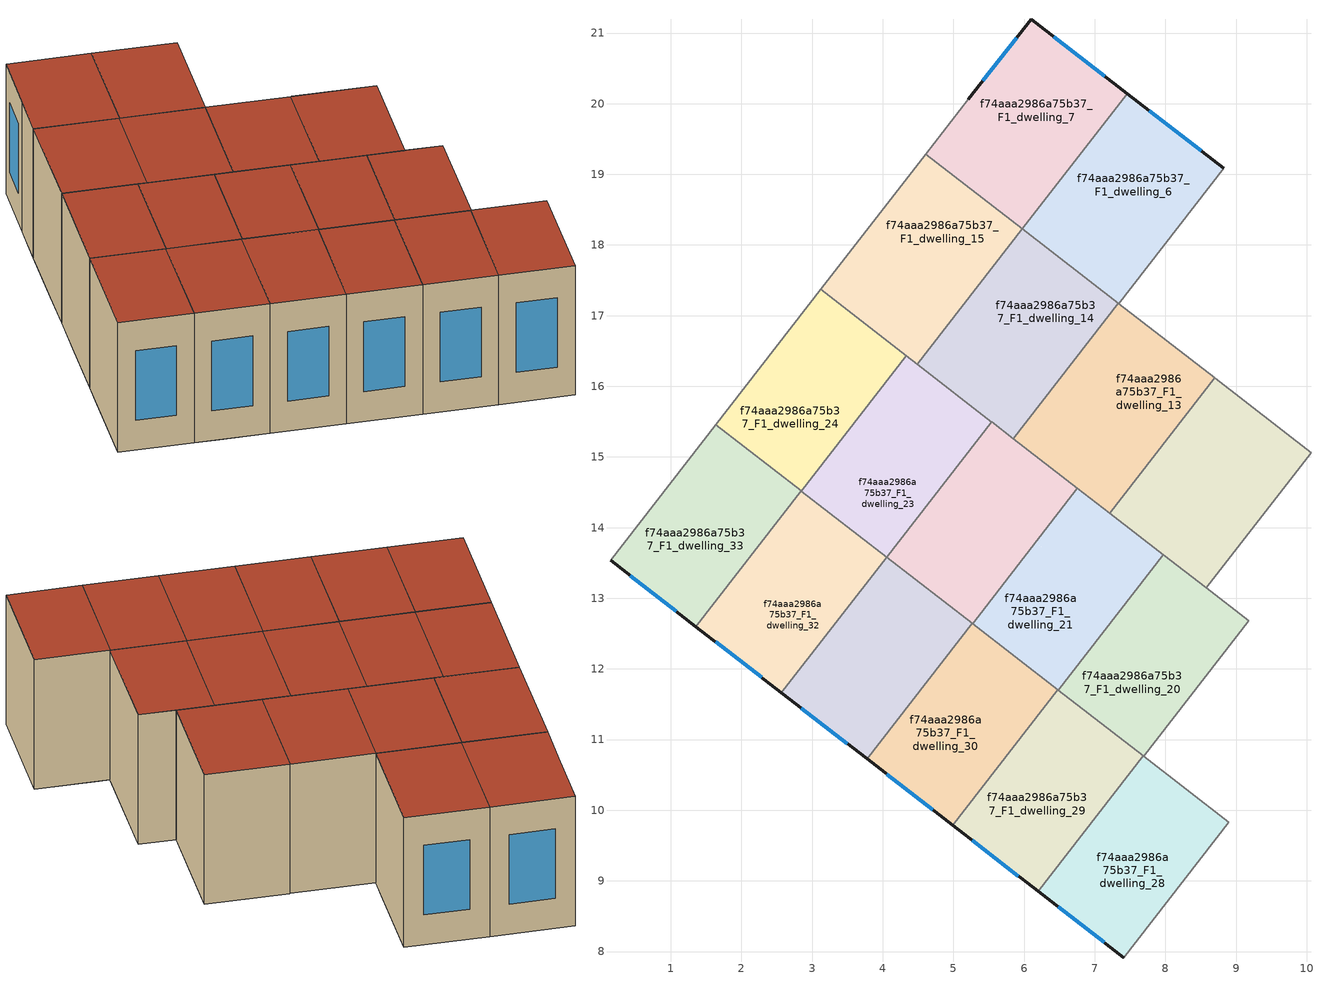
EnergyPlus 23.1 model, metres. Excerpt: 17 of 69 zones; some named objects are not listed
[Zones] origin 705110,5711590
f74aaa2986a75b37_F1_dwelling_12
 floor to f74aaa2986a75b37_F0_dwelling_11 (EU_floor_Construction): 9.28,15.67 8.39,14.51 7.81,14.97 8.7,16.12 z3
 floor to f74aaa2986a75b37_F0_dwelling_17 (EU_floor_Construction): 9.17,13.91 8.58,13.15 7.79,13.75 8.39,14.52 z3
 floor to f74aaa2986a75b37_F0_dwelling_18 (EU_floor_Construction): 8.39,14.52 7.79,13.75 7.21,14.2 7.81,14.97 z3
 floor adiabatic (EU_floor_Construction): 10.06,15.06 9.17,13.91 8.39,14.51 9.28,15.67 z3
 wall to f74aaa2986a75b37_F1_dwelling_13 (EU_wall_Construction): 8.7,16.12 7.21,14.2 z3:6
 wall to f74aaa2986a75b37_F1_dwelling_11 (EU_wall_Construction): 8.57,13.15 10.06,15.06 z3:6
 wall to f74aaa2986a75b37_F1_dwelling_4 (EU_wall_Construction): 10.06,15.06 8.7,16.11 z3:6
 wall to f74aaa2986a75b37_F1_dwelling_21 (EU_wall_Construction): 7.21,14.2 7.97,13.62 z3:6
 wall to f74aaa2986a75b37_F1_dwelling_20 (EU_wall_Construction): 7.97,13.62 8.58,13.15 z3:6
 roof outside (EU_roof_Construction): 8.57,13.15 10.06,15.06 8.7,16.12 7.21,14.2 z6
f74aaa2986a75b37_F1_dwelling_13
 floor to f74aaa2986a75b37_F0_dwelling_11 (EU_floor_Construction): 8.7,16.12 7.81,14.97 6.83,15.72 7.72,16.87 z3
 floor to f74aaa2986a75b37_F0_dwelling_18 (EU_floor_Construction): 7.81,14.97 7.21,14.2 6.24,14.96 6.83,15.72 z3
 floor to f74aaa2986a75b37_F0_dwelling_19 (EU_floor_Construction): 6.83,15.72 6.24,14.96 5.85,15.26 6.44,16.02 z3
 floor to f74aaa2986a75b37_F0_dwelling_12 (EU_floor_Construction): 7.72,16.87 6.83,15.72 6.44,16.02 7.33,17.17 z3
 wall to f74aaa2986a75b37_F1_dwelling_14 (EU_wall_Construction): 7.33,17.17 5.85,15.26 z3:6
 wall to f74aaa2986a75b37_F1_dwelling_5 (EU_wall_Construction): 8.7,16.12 7.34,17.17 z3:6
 wall to f74aaa2986a75b37_F1_dwelling_22 (EU_wall_Construction): 5.85,15.26 6.76,14.56 z3:6
 wall to f74aaa2986a75b37_F1_dwelling_21 (EU_wall_Construction): 6.76,14.56 7.21,14.2 z3:6
 roof outside (EU_roof_Construction): 7.21,14.2 8.7,16.12 7.33,17.17 5.85,15.26 z6
f74aaa2986a75b37_F1_dwelling_14
 floor to f74aaa2986a75b37_F0_dwelling_12 (EU_floor_Construction): 7.33,17.17 6.44,16.02 5.27,16.93 6.16,18.08 z3
 floor to f74aaa2986a75b37_F0_dwelling_19 (EU_floor_Construction): 6.44,16.02 5.85,15.26 4.68,16.16 5.27,16.93 z3
 floor adiabatic (EU_floor_Construction): 6.16,18.08 5.27,16.93 5.08,17.08 5.97,18.23 z3
 floor to f74aaa2986a75b37_F0_dwelling_20 (EU_floor_Construction): 5.27,16.93 4.68,16.16 4.49,16.31 5.08,17.08 z3
 wall to f74aaa2986a75b37_F1_dwelling_15 (EU_wall_Construction): 5.97,18.23 4.49,16.31 z3:6
 wall to f74aaa2986a75b37_F1_dwelling_6 (EU_wall_Construction): 7.33,17.17 5.97,18.23 z3:6
 wall to f74aaa2986a75b37_F1_dwelling_23 (EU_wall_Construction): 4.49,16.31 5.54,15.49 z3:6
 wall to f74aaa2986a75b37_F1_dwelling_22 (EU_wall_Construction): 5.54,15.49 5.85,15.26 z3:6
 roof outside (EU_roof_Construction): 5.85,15.26 7.33,17.17 5.97,18.23 4.49,16.31 z6
f74aaa2986a75b37_F1_dwelling_15
 floor to f74aaa2986a75b37_F0_dwelling_20 (EU_floor_Construction): 5.08,17.08 4.49,16.31 3.12,17.37 3.72,18.14 z3
 floor adiabatic (EU_floor_Construction): 5.97,18.23 5.08,17.08 3.72,18.14 4.61,19.29 z3
 wall adiabatic (EU_wall_Construction): 4.61,19.29 3.12,17.37 z3:6
 wall to f74aaa2986a75b37_F1_dwelling_7 (EU_wall_Construction): 5.97,18.23 4.61,19.29 z3:6
 wall to f74aaa2986a75b37_F1_dwelling_24 (EU_wall_Construction): 3.12,17.37 4.33,16.43 z3:6
 wall to f74aaa2986a75b37_F1_dwelling_23 (EU_wall_Construction): 4.33,16.43 4.49,16.31 z3:6
 roof outside (EU_roof_Construction): 4.49,16.31 5.97,18.23 4.61,19.29 3.12,17.37 z6
f74aaa2986a75b37_F1_dwelling_20
 floor to f74aaa2986a75b37_F0_dwelling_24 (EU_floor_Construction): 8.58,11.91 7.69,10.76 6.48,11.7 7.37,12.85 z3
 floor to f74aaa2986a75b37_F0_dwelling_17 (EU_floor_Construction): 9.18,12.68 8.58,11.91 7.37,12.85 7.97,13.62 z3
 wall to f74aaa2986a75b37_F1_dwelling_21 (EU_wall_Construction): 7.97,13.62 6.48,11.7 z3:6
 wall to f74aaa2986a75b37_F1_dwelling_19 (EU_wall_Construction): 7.69,10.76 9.18,12.68 z3:6
 wall to f74aaa2986a75b37_F1_dwelling_29 (EU_wall_Construction): 6.48,11.7 7.69,10.77 z3:6
 wall to f74aaa2986a75b37_F1_dwelling_11 (EU_wall_Construction): 9.18,12.68 8.58,13.15 z3:6
 roof outside (EU_roof_Construction): 7.69,10.76 9.18,12.68 7.97,13.62 6.48,11.7 z6
f74aaa2986a75b37_F1_dwelling_21
 floor to f74aaa2986a75b37_F0_dwelling_18 (EU_floor_Construction): 7.79,13.75 7.2,12.98 6.16,13.79 6.76,14.56 z3
 floor adiabatic (EU_floor_Construction): 7.2,12.99 6.31,11.84 5.27,12.64 6.16,13.79 z3
 floor to f74aaa2986a75b37_F0_dwelling_24 (EU_floor_Construction): 7.37,12.85 6.48,11.7 6.31,11.84 7.2,12.99 z3
 floor to f74aaa2986a75b37_F0_dwelling_17 (EU_floor_Construction): 7.97,13.62 7.37,12.85 7.2,12.98 7.79,13.75 z3
 wall to f74aaa2986a75b37_F1_dwelling_22 (EU_wall_Construction): 6.76,14.56 5.27,12.64 z3:6
 wall to f74aaa2986a75b37_F1_dwelling_30 (EU_wall_Construction): 5.27,12.64 6.47,11.71 z3:6
 roof outside (EU_roof_Construction): 6.48,11.7 7.97,13.62 6.76,14.56 5.27,12.64 z6
f74aaa2986a75b37_F1_dwelling_22
 floor to f74aaa2986a75b37_F0_dwelling_26 (EU_floor_Construction): 5.64,14.19 4.75,13.04 4.06,13.58 4.95,14.73 z3
 floor to f74aaa2986a75b37_F0_dwelling_25 (EU_floor_Construction): 6.16,13.79 5.27,12.64 4.75,13.04 5.64,14.19 z3
 floor to f74aaa2986a75b37_F0_dwelling_18 (EU_floor_Construction): 6.76,14.56 6.16,13.79 5.64,14.19 6.24,14.96 z3
 floor adiabatic (EU_floor_Construction): 6.24,14.96 5.64,14.19 6.16,13.79 4.95,14.73 5.54,15.5 6.76,14.56 z3
 wall to f74aaa2986a75b37_F1_dwelling_23 (EU_wall_Construction): 5.54,15.5 4.06,13.58 z3:6
 wall to f74aaa2986a75b37_F1_dwelling_31 (EU_wall_Construction): 4.06,13.58 5.26,12.64 z3:6
 roof outside (EU_roof_Construction): 5.27,12.64 6.76,14.56 5.54,15.5 4.06,13.58 z6
f74aaa2986a75b37_F1_dwelling_23
 floor to f74aaa2986a75b37_F0_dwelling_19 (EU_floor_Construction): 5.54,15.5 4.95,14.73 4.08,15.4 4.68,16.16 z3
 floor to f74aaa2986a75b37_F0_dwelling_26 (EU_floor_Construction): 4.95,14.73 4.06,13.58 3.19,14.25 4.08,15.4 z3
 floor to f74aaa2986a75b37_F0_dwelling_27 (EU_floor_Construction): 4.08,15.4 3.19,14.25 2.85,14.52 3.74,15.67 z3
 floor to f74aaa2986a75b37_F0_dwelling_20 (EU_floor_Construction): 4.68,16.16 4.08,15.4 3.74,15.67 4.33,16.43 z3
 wall to f74aaa2986a75b37_F1_dwelling_24 (EU_wall_Construction): 4.33,16.43 2.85,14.52 z3:6
 wall to f74aaa2986a75b37_F1_dwelling_32 (EU_wall_Construction): 2.85,14.52 4.05,13.58 z3:6
 roof outside (EU_roof_Construction): 4.06,13.58 5.54,15.5 4.33,16.43 2.85,14.52 z6
f74aaa2986a75b37_F1_dwelling_24
 floor to f74aaa2986a75b37_F0_dwelling_20 (EU_floor_Construction): 4.33,16.43 3.74,15.67 2.53,16.6 3.12,17.37 z3
 floor to f74aaa2986a75b37_F0_dwelling_27 (EU_floor_Construction): 3.74,15.67 2.85,14.52 1.64,15.45 2.53,16.6 z3
 wall adiabatic (EU_wall_Construction): 3.12,17.37 1.64,15.46 z3:6
 wall to f74aaa2986a75b37_F1_dwelling_33 (EU_wall_Construction): 1.64,15.46 2.84,14.52 z3:6
 roof outside (EU_roof_Construction): 2.85,14.52 4.33,16.43 3.12,17.37 1.64,15.46 z6
f74aaa2986a75b37_F1_dwelling_28
 floor to f74aaa2986a75b37_F0_dwelling_31 (EU_floor_Construction): 7.56,10.25 6.37,8.72 6.2,8.85 7.39,10.38 z3
 floor to f74aaa2986a75b37_F0_dwelling_30 (EU_floor_Construction): 8.6,9.45 7.41,7.91 6.37,8.72 7.56,10.25 7.39,10.38 z3
 floor to f74aaa2986a75b37_F0_dwelling_23 (EU_floor_Construction): 8.9,9.83 8.6,9.45 7.57,10.25 7.86,10.63 z3
 floor to f74aaa2986a75b37_F0_dwelling_24 (EU_floor_Construction): 7.86,10.63 7.57,10.25 7.39,10.39 7.69,10.77 z3
 wall outside (EU_wall_Construction): 6.2,8.85 7.41,7.91 z3:6
 wall to f74aaa2986a75b37_F1_dwelling_29 (EU_wall_Construction): 7.69,10.77 6.2,8.85 z3:6
 wall to f74aaa2986a75b37_F1_dwelling_27 (EU_wall_Construction): 7.41,7.91 8.9,9.83 z3:6
 wall to f74aaa2986a75b37_F1_dwelling_19 (EU_wall_Construction): 8.9,9.83 7.69,10.76 z3:6
 window (EU_Window_Construction): 6.48,8.63 7.13,8.13 z3.69:5.31
 roof outside (EU_roof_Construction): 7.41,7.91 8.9,9.83 7.69,10.77 6.2,8.85 z6
f74aaa2986a75b37_F1_dwelling_29
 floor to f74aaa2986a75b37_F0_dwelling_31 (EU_floor_Construction): 7.39,10.38 6.2,8.85 4.99,9.79 6.18,11.32 z3
 floor to f74aaa2986a75b37_F0_dwelling_24 (EU_floor_Construction): 7.69,10.77 7.39,10.39 6.18,11.32 6.48,11.7 z3
 wall outside (EU_wall_Construction): 4.99,9.79 6.2,8.85 z3:6
 wall to f74aaa2986a75b37_F1_dwelling_30 (EU_wall_Construction): 6.47,11.71 4.99,9.79 z3:6
 window (EU_Window_Construction): 5.27,9.57 5.92,9.07 z3.69:5.31
 roof outside (EU_roof_Construction): 6.2,8.85 7.69,10.77 6.47,11.71 4.99,9.79 z6
f74aaa2986a75b37_F1_dwelling_30
 floor to f74aaa2986a75b37_F0_dwelling_32 (EU_floor_Construction): 6,11.46 4.81,9.92 3.78,10.73 4.97,12.26 z3
 floor to f74aaa2986a75b37_F0_dwelling_25 (EU_floor_Construction): 6.31,11.84 6.01,11.45 4.97,12.26 5.27,12.64 z3
 floor to f74aaa2986a75b37_F0_dwelling_31 (EU_floor_Construction): 6.18,11.32 4.99,9.79 4.81,9.92 6,11.46 6.01,11.45 z3
 floor to f74aaa2986a75b37_F0_dwelling_24 (EU_floor_Construction): 6.47,11.71 6.18,11.32 6.01,11.45 6.31,11.84 z3
 floor adiabatic (EU_floor_Construction): 6,11.46 4.81,9.92 3.78,10.73 4.97,12.26 z3
 wall outside (EU_wall_Construction): 3.78,10.73 4.99,9.79 z3:6
 wall to f74aaa2986a75b37_F1_dwelling_31 (EU_wall_Construction): 5.26,12.64 3.78,10.73 z3:6
 window (EU_Window_Construction): 4.06,10.51 4.71,10.01 z3.69:5.31
 roof outside (EU_roof_Construction): 4.99,9.79 6.47,11.71 5.26,12.64 3.78,10.73 z6
f74aaa2986a75b37_F1_dwelling_31
 floor to f74aaa2986a75b37_F0_dwelling_33 (EU_floor_Construction): 4.45,12.66 3.26,11.13 2.57,11.66 3.76,13.2 z3
 floor to f74aaa2986a75b37_F0_dwelling_32 (EU_floor_Construction): 4.97,12.26 3.78,10.73 3.26,11.13 4.45,12.66 z3
 floor to f74aaa2986a75b37_F0_dwelling_26 (EU_floor_Construction): 4.75,13.04 4.45,12.66 3.76,13.2 4.05,13.58 z3
 floor to f74aaa2986a75b37_F0_dwelling_25 (EU_floor_Construction): 5.26,12.64 4.97,12.26 4.45,12.66 4.75,13.04 z3
 wall outside (EU_wall_Construction): 2.57,11.66 3.78,10.73 z3:6
 wall to f74aaa2986a75b37_F1_dwelling_32 (EU_wall_Construction): 4.05,13.58 2.57,11.66 z3:6
 window (EU_Window_Construction): 2.85,11.45 3.5,10.94 z3.69:5.31
 roof outside (EU_roof_Construction): 3.78,10.73 5.26,12.64 4.05,13.58 2.57,11.66 z6
f74aaa2986a75b37_F1_dwelling_32
 floor to f74aaa2986a75b37_F0_dwelling_33 (EU_floor_Construction): 3.76,13.2 2.57,11.66 1.7,12.33 2.89,13.87 z3
 floor to f74aaa2986a75b37_F0_dwelling_34 (EU_floor_Construction): 2.89,13.87 1.7,12.33 1.36,12.6 2.55,14.14 z3
 floor to f74aaa2986a75b37_F0_dwelling_26 (EU_floor_Construction): 4.05,13.58 3.76,13.2 2.9,13.87 3.19,14.25 z3
 floor adiabatic (EU_floor_Construction): 3.19,14.25 2.9,13.87 2.55,14.14 2.84,14.52 z3
 wall outside (EU_wall_Construction): 1.36,12.6 2.57,11.66 z3:6
 wall to f74aaa2986a75b37_F1_dwelling_33 (EU_wall_Construction): 2.84,14.52 1.36,12.6 z3:6
 window (EU_Window_Construction): 1.64,12.38 2.29,11.88 z3.69:5.31
 roof outside (EU_roof_Construction): 2.57,11.66 4.05,13.58 2.84,14.52 1.36,12.6 z6
f74aaa2986a75b37_F1_dwelling_33
 floor to f74aaa2986a75b37_F0_dwelling_34 (EU_floor_Construction): 2.55,14.14 1.36,12.6 0.15,13.54 1.34,15.07 z3
 floor to f74aaa2986a75b37_F0_dwelling_27 (EU_floor_Construction): 2.84,14.52 2.55,14.14 1.34,15.07 1.64,15.45 z3
 wall outside (EU_wall_Construction): 0.15,13.54 1.36,12.6 z3:6
 wall adiabatic (EU_wall_Construction): 1.64,15.46 0.15,13.54 z3:6
 window (EU_Window_Construction): 0.43,13.32 1.08,12.82 z3.69:5.31
 roof outside (EU_roof_Construction): 1.36,12.6 2.84,14.52 1.64,15.46 0.15,13.54 z6
f74aaa2986a75b37_F1_dwelling_6
 floor to f74aaa2986a75b37_F0_dwelling_12 (EU_floor_Construction): 7.63,17.55 7.34,17.17 6.17,18.08 6.46,18.46 z3
 floor adiabatic (EU_floor_Construction): 8.82,19.09 7.63,17.55 6.46,18.46 6.17,18.08 5.97,18.23 7.46,20.14 z3
 wall outside (EU_wall_Construction): 8.82,19.09 7.46,20.14 z3:6
 wall to f74aaa2986a75b37_F1_dwelling_7 (EU_wall_Construction): 7.46,20.14 5.97,18.23 z3:6
 wall to f74aaa2986a75b37_F1_dwelling_5 (EU_wall_Construction): 7.34,17.17 8.82,19.09 z3:6
 window (EU_Window_Construction): 8.51,19.33 7.77,19.9 z3.69:5.31
 roof outside (EU_roof_Construction): 7.34,17.17 8.82,19.09 7.46,20.14 5.97,18.23 z6
f74aaa2986a75b37_F1_dwelling_7
 floor to f74aaa2986a75b37_F0_dwelling_6 (EU_floor_Construction): 7.46,20.14 6.27,18.61 4.9,19.67 5.21,20.07 6.1,21.19 z3
 floor to f74aaa2986a75b37_F0_dwelling_13 (EU_floor_Construction): 6.27,18.61 5.97,18.23 4.61,19.29 4.9,19.67 z3
 wall outside (EU_wall_Construction): 7.46,20.14 6.1,21.19 5.21,20.07 z3:6
 wall adiabatic (EU_wall_Construction): 5.21,20.07 4.61,19.29 z3:6
 window (EU_Window_Construction): 5.9,20.93 5.42,20.33 / 7.14,20.39 6.42,20.95 z3.69:5.31
 roof outside (EU_roof_Construction): 5.97,18.23 7.46,20.14 6.1,21.19 5.21,20.07 4.61,19.29 z6
[Building]
EU S2 Campaign: North Axis=0; Terrain=City; Solar Distribution=FullExterior
[Site:Location]
London: Latitude=51.5; Longitude=-0.5; Time Zone=0; Elevation=25
[SizingPeriod:WeatherFileDays]
AnnualSizingPeriod: Begin Month=1; Begin Day of Month=1; End Month=12; End Day of Month=31; Day of Week for Start Day=Monday; Use Weather File Daylight Saving Period=No; Use Weather File Rain and Snow Indicators=No
[MATERIAL]
EU_InternalMass_Material: Roughness=MediumRough; Thickness=0.1; Conductivity=1; Density=1800; Specific Heat=900; Thermal Absorptance=0.9; Solar Absorptance=0.7; Visible Absorptance=0.7
[MATERIAL:NOMASS] Roughness=MediumRough; Thermal Absorptance=0.9; Solar Absorptance=0.7; Visible Absorptance=0.7
Name | Thermal Resistance
EU_wall_NoMass | 0.635353
EU_roof_NoMass | 0.675062
EU_floor_NoMass | 1.96382
[WINDOWMATERIAL:SIMPLEGLAZINGSYSTEM]
EU_Window_SimpleGlazing: UFactor=2.96269; Solar Heat Gain Coefficient=0.76; Visible Transmittance=0.76
[CONSTRUCTION]
EU_wall_Construction: EU_wall_NoMass
EU_roof_Construction: EU_roof_NoMass
EU_floor_Construction: EU_floor_NoMass
EU_InternalMass_Construction: EU_InternalMass_Material
EU_Window_Construction: EU_Window_SimpleGlazing
[ZONE] Type=1; Multiplier=1; Ceiling Height=autocalculate; Floor Area=autocalculate; Part of Total Floor Area=Yes
Name | Volume
f74aaa2986a75b37_F1_dwelling_12; f74aaa2986a75b37_F1_dwelling_13 | 12.5398
f74aaa2986a75b37_F1_dwelling_14 | 12.5354
f74aaa2986a75b37_F1_dwelling_15 | 12.5413
f74aaa2986a75b37_F1_dwelling_20; f74aaa2986a75b37_F1_dwelling_31 | 11.1526
f74aaa2986a75b37_F1_dwelling_21 | 11.1482
f74aaa2986a75b37_F1_dwelling_22; f74aaa2986a75b37_F1_dwelling_32 | 11.1475
f74aaa2986a75b37_F1_dwelling_23 | 11.1497
f74aaa2986a75b37_F1_dwelling_24; f74aaa2986a75b37_F1_dwelling_33 | 11.1467
f74aaa2986a75b37_F1_dwelling_28 | 11.1401
f74aaa2986a75b37_F1_dwelling_29 | 11.1504
f74aaa2986a75b37_F1_dwelling_30 | 11.1438
f74aaa2986a75b37_F1_dwelling_6 | 12.542
f74aaa2986a75b37_F1_dwelling_7 | 12.5383
[INTERNALMASS] Construction=EU_InternalMass_Construction
Name | Zone or ZoneList | Surface Area
f74aaa2986a75b37_F1_dwelling_6_EU_InternalMass | f74aaa2986a75b37_F1_dwelling_6 | 4.18053
f74aaa2986a75b37_F1_dwelling_7_EU_InternalMass | f74aaa2986a75b37_F1_dwelling_7 | 4.17953
f74aaa2986a75b37_F1_dwelling_12_EU_InternalMass | f74aaa2986a75b37_F1_dwelling_12 | 4.17967
f74aaa2986a75b37_F1_dwelling_13_EU_InternalMass | f74aaa2986a75b37_F1_dwelling_13 | 4.1801
f74aaa2986a75b37_F1_dwelling_14_EU_InternalMass | f74aaa2986a75b37_F1_dwelling_14 | 4.17861
f74aaa2986a75b37_F1_dwelling_15_EU_InternalMass | f74aaa2986a75b37_F1_dwelling_15 | 4.18016
f74aaa2986a75b37_F1_dwelling_20_EU_InternalMass | f74aaa2986a75b37_F1_dwelling_20 | 3.71733
f74aaa2986a75b37_F1_dwelling_21_EU_InternalMass | f74aaa2986a75b37_F1_dwelling_21 | 3.71584
f74aaa2986a75b37_F1_dwelling_22_EU_InternalMass | f74aaa2986a75b37_F1_dwelling_22 | 3.7159
f74aaa2986a75b37_F1_dwelling_23_EU_InternalMass | f74aaa2986a75b37_F1_dwelling_23 | 3.71633
f74aaa2986a75b37_F1_dwelling_24_EU_InternalMass | f74aaa2986a75b37_F1_dwelling_24 | 3.71549
f74aaa2986a75b37_F1_dwelling_28_EU_InternalMass | f74aaa2986a75b37_F1_dwelling_28 | 3.71307
f74aaa2986a75b37_F1_dwelling_29_EU_InternalMass | f74aaa2986a75b37_F1_dwelling_29 | 3.71719
f74aaa2986a75b37_F1_dwelling_30_EU_InternalMass | f74aaa2986a75b37_F1_dwelling_30 | 3.71459
f74aaa2986a75b37_F1_dwelling_31_EU_InternalMass | f74aaa2986a75b37_F1_dwelling_31 | 3.71723
f74aaa2986a75b37_F1_dwelling_32_EU_InternalMass | f74aaa2986a75b37_F1_dwelling_32 | 3.71603
f74aaa2986a75b37_F1_dwelling_33_EU_InternalMass | f74aaa2986a75b37_F1_dwelling_33 | 3.71548
[OTHEREQUIPMENT] Fuel Type=Electricity; Design Level Calculation Method=Watts/Area; Power per Zone Floor Area=1; Fraction Latent=0; Fraction Radiant=0; Fraction Lost=0; Carbon Dioxide Generation Rate=0; EndUse Subcategory=EU_Step8_InternalGains
Name | Zone or ZoneList or Space or SpaceList | Schedule
EU_Step8_InternalGain_f74aaa2986a75b37_F1_dwelling_6_f000 | f74aaa2986a75b37_F1_dwelling_6 | EU_Step8_GainSchedule_f74aaa2986a75b37_F1_dwelling_6_f000
EU_Step8_InternalGain_f74aaa2986a75b37_F1_dwelling_7_f000 | f74aaa2986a75b37_F1_dwelling_7 | EU_Step8_GainSchedule_f74aaa2986a75b37_F1_dwelling_7_f000
EU_Step8_InternalGain_f74aaa2986a75b37_F1_dwelling_12_f000 | f74aaa2986a75b37_F1_dwelling_12 | EU_Step8_GainSchedule_f74aaa2986a75b37_F1_dwelling_12_f000
EU_Step8_InternalGain_f74aaa2986a75b37_F1_dwelling_13_f000 | f74aaa2986a75b37_F1_dwelling_13 | EU_Step8_GainSchedule_f74aaa2986a75b37_F1_dwelling_13_f000
EU_Step8_InternalGain_f74aaa2986a75b37_F1_dwelling_14_f000 | f74aaa2986a75b37_F1_dwelling_14 | EU_Step8_GainSchedule_f74aaa2986a75b37_F1_dwelling_14_f000
EU_Step8_InternalGain_f74aaa2986a75b37_F1_dwelling_15_f000 | f74aaa2986a75b37_F1_dwelling_15 | EU_Step8_GainSchedule_f74aaa2986a75b37_F1_dwelling_15_f000
EU_Step8_InternalGain_f74aaa2986a75b37_F1_dwelling_20_f000 | f74aaa2986a75b37_F1_dwelling_20 | EU_Step8_GainSchedule_f74aaa2986a75b37_F1_dwelling_20_f000
EU_Step8_InternalGain_f74aaa2986a75b37_F1_dwelling_21_f000 | f74aaa2986a75b37_F1_dwelling_21 | EU_Step8_GainSchedule_f74aaa2986a75b37_F1_dwelling_21_f000
EU_Step8_InternalGain_f74aaa2986a75b37_F1_dwelling_22_f000 | f74aaa2986a75b37_F1_dwelling_22 | EU_Step8_GainSchedule_f74aaa2986a75b37_F1_dwelling_22_f000
EU_Step8_InternalGain_f74aaa2986a75b37_F1_dwelling_23_f000 | f74aaa2986a75b37_F1_dwelling_23 | EU_Step8_GainSchedule_f74aaa2986a75b37_F1_dwelling_23_f000
EU_Step8_InternalGain_f74aaa2986a75b37_F1_dwelling_24_f000 | f74aaa2986a75b37_F1_dwelling_24 | EU_Step8_GainSchedule_f74aaa2986a75b37_F1_dwelling_24_f000
EU_Step8_InternalGain_f74aaa2986a75b37_F1_dwelling_28_f000 | f74aaa2986a75b37_F1_dwelling_28 | EU_Step8_GainSchedule_f74aaa2986a75b37_F1_dwelling_28_f000
EU_Step8_InternalGain_f74aaa2986a75b37_F1_dwelling_29_f000 | f74aaa2986a75b37_F1_dwelling_29 | EU_Step8_GainSchedule_f74aaa2986a75b37_F1_dwelling_29_f000
EU_Step8_InternalGain_f74aaa2986a75b37_F1_dwelling_30_f000 | f74aaa2986a75b37_F1_dwelling_30 | EU_Step8_GainSchedule_f74aaa2986a75b37_F1_dwelling_30_f000
EU_Step8_InternalGain_f74aaa2986a75b37_F1_dwelling_31_f000 | f74aaa2986a75b37_F1_dwelling_31 | EU_Step8_GainSchedule_f74aaa2986a75b37_F1_dwelling_31_f000
EU_Step8_InternalGain_f74aaa2986a75b37_F1_dwelling_32_f000 | f74aaa2986a75b37_F1_dwelling_32 | EU_Step8_GainSchedule_f74aaa2986a75b37_F1_dwelling_32_f000
EU_Step8_InternalGain_f74aaa2986a75b37_F1_dwelling_33_f000 | f74aaa2986a75b37_F1_dwelling_33 | EU_Step8_GainSchedule_f74aaa2986a75b37_F1_dwelling_33_f000
[ZONEVENTILATION:DESIGNFLOWRATE] Schedule=EU_AlwaysOn; Design Flow Rate Calculation Method=AirChanges/Hour; Air Changes per Hour=0.555504; Ventilation Type=Natural; Fan Pressure Rise=0; Fan Total Efficiency=1; Constant Term Coefficient=1; Temperature Term Coefficient=0; Velocity Term Coefficient=0; Velocity Squared Term Coefficient=0; Minimum Indoor Temperature=-100; Maximum Indoor Temperature=100; Delta Temperature=-100; Minimum Outdoor Temperature=-100; Maximum Outdoor Temperature=100; Maximum Wind Speed=40
Name | Zone or ZoneList or Space or SpaceList
EU_ConstantAir_f74aaa2986a75b37_F1_dwelling_6 | f74aaa2986a75b37_F1_dwelling_6
EU_ConstantAir_f74aaa2986a75b37_F1_dwelling_7 | f74aaa2986a75b37_F1_dwelling_7
EU_ConstantAir_f74aaa2986a75b37_F1_dwelling_12 | f74aaa2986a75b37_F1_dwelling_12
EU_ConstantAir_f74aaa2986a75b37_F1_dwelling_13 | f74aaa2986a75b37_F1_dwelling_13
EU_ConstantAir_f74aaa2986a75b37_F1_dwelling_14 | f74aaa2986a75b37_F1_dwelling_14
EU_ConstantAir_f74aaa2986a75b37_F1_dwelling_15 | f74aaa2986a75b37_F1_dwelling_15
EU_ConstantAir_f74aaa2986a75b37_F1_dwelling_20 | f74aaa2986a75b37_F1_dwelling_20
EU_ConstantAir_f74aaa2986a75b37_F1_dwelling_21 | f74aaa2986a75b37_F1_dwelling_21
EU_ConstantAir_f74aaa2986a75b37_F1_dwelling_22 | f74aaa2986a75b37_F1_dwelling_22
EU_ConstantAir_f74aaa2986a75b37_F1_dwelling_23 | f74aaa2986a75b37_F1_dwelling_23
EU_ConstantAir_f74aaa2986a75b37_F1_dwelling_24 | f74aaa2986a75b37_F1_dwelling_24
EU_ConstantAir_f74aaa2986a75b37_F1_dwelling_28 | f74aaa2986a75b37_F1_dwelling_28
EU_ConstantAir_f74aaa2986a75b37_F1_dwelling_29 | f74aaa2986a75b37_F1_dwelling_29
EU_ConstantAir_f74aaa2986a75b37_F1_dwelling_30 | f74aaa2986a75b37_F1_dwelling_30
EU_ConstantAir_f74aaa2986a75b37_F1_dwelling_31 | f74aaa2986a75b37_F1_dwelling_31
EU_ConstantAir_f74aaa2986a75b37_F1_dwelling_32 | f74aaa2986a75b37_F1_dwelling_32
EU_ConstantAir_f74aaa2986a75b37_F1_dwelling_33 | f74aaa2986a75b37_F1_dwelling_33
[HVACTEMPLATE:ZONE:IDEALLOADSAIRSYSTEM] System Availability Schedule=EU_AlwaysOn; Maximum Heating Supply Air Temperature=50; Minimum Cooling Supply Air Temperature=13; Maximum Heating Supply Air Humidity Ratio=0.0156; Minimum Cooling Supply Air Humidity Ratio=0.0077; Heating Limit=NoLimit; Cooling Limit=NoLimit; Heating Availability Schedule=EU_AlwaysOn; Cooling Availability Schedule=EU_CoolingOff; Dehumidification Control Type=ConstantSensibleHeatRatio; Cooling Sensible Heat Ratio=0.7; Dehumidification Setpoint=60; Humidification Control Type=None; Humidification Setpoint=30; Outdoor Air Method=None; Outdoor Air Flow Rate per Person=0.00944; Outdoor Air Flow Rate per Zone Floor Area=0; Outdoor Air Flow Rate per Zone=0; Demand Controlled Ventilation Type=None; Outdoor Air Economizer Type=NoEconomizer; Heat Recovery Type=None; Sensible Heat Recovery Effectiveness=0.7; Latent Heat Recovery Effectiveness=0.65
Name | Template Thermostat
f74aaa2986a75b37_F1_dwelling_6 | EU_HeatOnly_f74aaa2986a75b37_F1_dwelling_6
f74aaa2986a75b37_F1_dwelling_7 | EU_HeatOnly_f74aaa2986a75b37_F1_dwelling_7
f74aaa2986a75b37_F1_dwelling_12 | EU_HeatOnly_f74aaa2986a75b37_F1_dwelling_12
f74aaa2986a75b37_F1_dwelling_13 | EU_HeatOnly_f74aaa2986a75b37_F1_dwelling_13
f74aaa2986a75b37_F1_dwelling_14 | EU_HeatOnly_f74aaa2986a75b37_F1_dwelling_14
f74aaa2986a75b37_F1_dwelling_15 | EU_HeatOnly_f74aaa2986a75b37_F1_dwelling_15
f74aaa2986a75b37_F1_dwelling_20 | EU_HeatOnly_f74aaa2986a75b37_F1_dwelling_20
f74aaa2986a75b37_F1_dwelling_21 | EU_HeatOnly_f74aaa2986a75b37_F1_dwelling_21
f74aaa2986a75b37_F1_dwelling_22 | EU_HeatOnly_f74aaa2986a75b37_F1_dwelling_22
f74aaa2986a75b37_F1_dwelling_23 | EU_HeatOnly_f74aaa2986a75b37_F1_dwelling_23
f74aaa2986a75b37_F1_dwelling_24 | EU_HeatOnly_f74aaa2986a75b37_F1_dwelling_24
f74aaa2986a75b37_F1_dwelling_28 | EU_HeatOnly_f74aaa2986a75b37_F1_dwelling_28
f74aaa2986a75b37_F1_dwelling_29 | EU_HeatOnly_f74aaa2986a75b37_F1_dwelling_29
f74aaa2986a75b37_F1_dwelling_30 | EU_HeatOnly_f74aaa2986a75b37_F1_dwelling_30
f74aaa2986a75b37_F1_dwelling_31 | EU_HeatOnly_f74aaa2986a75b37_F1_dwelling_31
f74aaa2986a75b37_F1_dwelling_32 | EU_HeatOnly_f74aaa2986a75b37_F1_dwelling_32
f74aaa2986a75b37_F1_dwelling_33 | EU_HeatOnly_f74aaa2986a75b37_F1_dwelling_33
[SIZING:ZONE] Zone Cooling Design Supply Air Temperature Input Method=SupplyAirTemperature; Zone Cooling Design Supply Air Temperature=13; Zone Heating Design Supply Air Temperature Input Method=SupplyAirTemperature; Zone Heating Design Supply Air Temperature=50; Zone Cooling Design Supply Air Humidity Ratio=0.008; Zone Heating Design Supply Air Humidity Ratio=0.008; Cooling Design Air Flow Method=DesignDay; Cooling Design Air Flow Rate=0; Cooling Minimum Air Flow per Zone Floor Area=0.000762; Cooling Minimum Air Flow=0; Cooling Minimum Air Flow Fraction=0.2; Heating Design Air Flow Method=DesignDay; Heating Design Air Flow Rate=0; Heating Maximum Air Flow per Zone Floor Area=0.002032; Heating Maximum Air Flow=0.141576; Heating Maximum Air Flow Fraction=0.3; Account for Dedicated Outdoor Air System=No; Dedicated Outdoor Air System Control Strategy=NeutralSupplyAir; Dedicated Outdoor Air Low Setpoint Temperature for Design=autosize; Dedicated Outdoor Air High Setpoint Temperature for Design=autosize; Zone Load Sizing Method=Sensible Load Only No Latent Load; Zone Latent Cooling Design Supply Air Humidity Ratio Input Method=HumidityRatioDifference; Zone Cooling Design Supply Air Humidity Ratio Difference=0.005; Zone Latent Heating Design Supply Air Humidity Ratio Input Method=HumidityRatioDifference; Zone Humidification Design Supply Air Humidity Ratio Difference=0.005
f74aaa2986a75b37_F1_dwelling_6; f74aaa2986a75b37_F1_dwelling_7; f74aaa2986a75b37_F1_dwelling_12; f74aaa2986a75b37_F1_dwelling_13; f74aaa2986a75b37_F1_dwelling_14; f74aaa2986a75b37_F1_dwelling_15; f74aaa2986a75b37_F1_dwelling_20; f74aaa2986a75b37_F1_dwelling_21; f74aaa2986a75b37_F1_dwelling_22; f74aaa2986a75b37_F1_dwelling_23; f74aaa2986a75b37_F1_dwelling_24; f74aaa2986a75b37_F1_dwelling_28; f74aaa2986a75b37_F1_dwelling_29; f74aaa2986a75b37_F1_dwelling_30; f74aaa2986a75b37_F1_dwelling_31; f74aaa2986a75b37_F1_dwelling_32; f74aaa2986a75b37_F1_dwelling_33
[SCHEDULE:CONSTANT]
Name | Hourly Value
EU_AlwaysOn | 1
EU_CoolingOff | 0
[SCHEDULE:FILE] Column Number=1; Rows to Skip at Top=0; Number of Hours of Data=8760; Column Separator=Comma; Interpolate to Timestep=No; Minutes per Item=60; Adjust Schedule for Daylight Savings=Yes
Name | File
EU_Step8_GainSchedule_f74aaa2986a75b37_F1_dwelling_6_f000 | ../../schedules/f74aaa2986a75b37/f74aaa2986a75b37_F1_dwelling_6_f000_gain.csv
EU_Step8_GainSchedule_f74aaa2986a75b37_F1_dwelling_7_f000 | ../../schedules/f74aaa2986a75b37/f74aaa2986a75b37_F1_dwelling_7_f000_gain.csv
EU_Step8_GainSchedule_f74aaa2986a75b37_F1_dwelling_12_f000 | ../../schedules/f74aaa2986a75b37/f74aaa2986a75b37_F1_dwelling_12_f000_gain.csv
EU_Step8_GainSchedule_f74aaa2986a75b37_F1_dwelling_13_f000 | ../../schedules/f74aaa2986a75b37/f74aaa2986a75b37_F1_dwelling_13_f000_gain.csv
EU_Step8_GainSchedule_f74aaa2986a75b37_F1_dwelling_14_f000 | ../../schedules/f74aaa2986a75b37/f74aaa2986a75b37_F1_dwelling_14_f000_gain.csv
EU_Step8_GainSchedule_f74aaa2986a75b37_F1_dwelling_15_f000 | ../../schedules/f74aaa2986a75b37/f74aaa2986a75b37_F1_dwelling_15_f000_gain.csv
EU_Step8_GainSchedule_f74aaa2986a75b37_F1_dwelling_20_f000 | ../../schedules/f74aaa2986a75b37/f74aaa2986a75b37_F1_dwelling_20_f000_gain.csv
EU_Step8_GainSchedule_f74aaa2986a75b37_F1_dwelling_21_f000 | ../../schedules/f74aaa2986a75b37/f74aaa2986a75b37_F1_dwelling_21_f000_gain.csv
EU_Step8_GainSchedule_f74aaa2986a75b37_F1_dwelling_22_f000 | ../../schedules/f74aaa2986a75b37/f74aaa2986a75b37_F1_dwelling_22_f000_gain.csv
EU_Step8_GainSchedule_f74aaa2986a75b37_F1_dwelling_23_f000 | ../../schedules/f74aaa2986a75b37/f74aaa2986a75b37_F1_dwelling_23_f000_gain.csv
EU_Step8_GainSchedule_f74aaa2986a75b37_F1_dwelling_24_f000 | ../../schedules/f74aaa2986a75b37/f74aaa2986a75b37_F1_dwelling_24_f000_gain.csv
EU_Step8_GainSchedule_f74aaa2986a75b37_F1_dwelling_28_f000 | ../../schedules/f74aaa2986a75b37/f74aaa2986a75b37_F1_dwelling_28_f000_gain.csv
EU_Step8_GainSchedule_f74aaa2986a75b37_F1_dwelling_29_f000 | ../../schedules/f74aaa2986a75b37/f74aaa2986a75b37_F1_dwelling_29_f000_gain.csv
EU_Step8_GainSchedule_f74aaa2986a75b37_F1_dwelling_30_f000 | ../../schedules/f74aaa2986a75b37/f74aaa2986a75b37_F1_dwelling_30_f000_gain.csv
EU_Step8_GainSchedule_f74aaa2986a75b37_F1_dwelling_31_f000 | ../../schedules/f74aaa2986a75b37/f74aaa2986a75b37_F1_dwelling_31_f000_gain.csv
EU_Step8_GainSchedule_f74aaa2986a75b37_F1_dwelling_32_f000 | ../../schedules/f74aaa2986a75b37/f74aaa2986a75b37_F1_dwelling_32_f000_gain.csv
EU_Step8_GainSchedule_f74aaa2986a75b37_F1_dwelling_33_f000 | ../../schedules/f74aaa2986a75b37/f74aaa2986a75b37_F1_dwelling_33_f000_gain.csv
